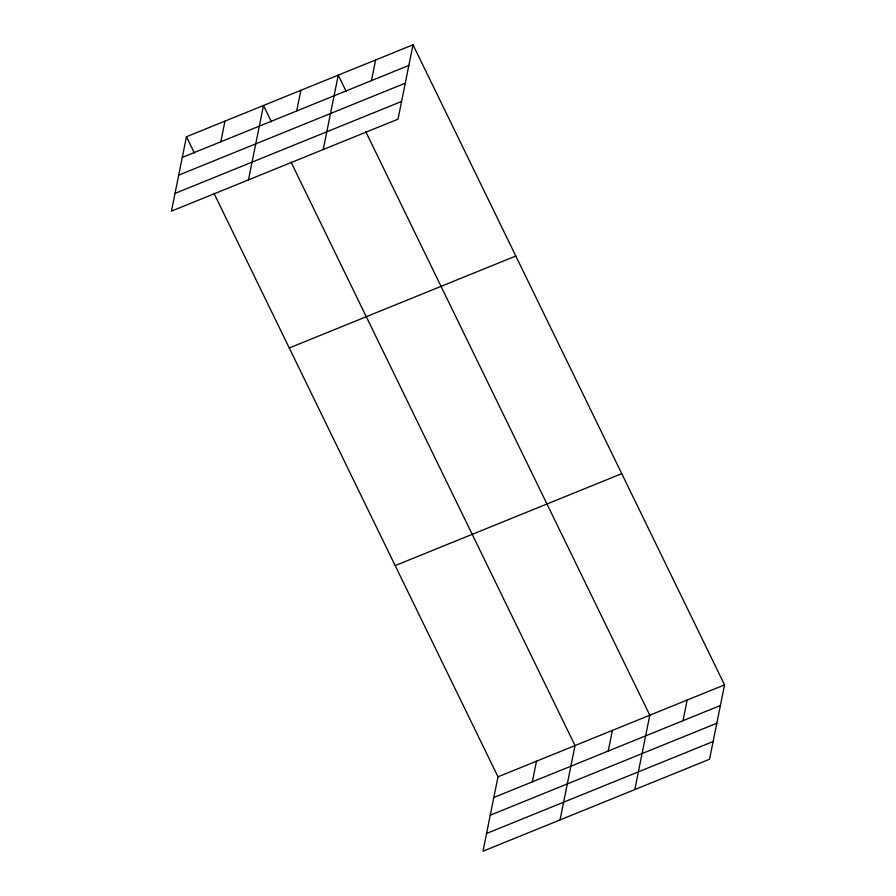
<?xml version="1.0" encoding="UTF-8"?>
<svg xmlns="http://www.w3.org/2000/svg" width="896" height="896" viewBox="0 0 896 896"><rect width="100%" height="100%" fill="white"/><g stroke="black" fill="none" stroke-linecap="round" stroke-linejoin="round"><path stroke-width="1.34" d="M186.446 136.752L171.45 211.131L398.003 119.179L413 44.8L186.446 136.752L194.41 153.093M220.797 141.77L224.963 121.117M248.483 179.861L263.48 105.493L271.432 121.834M296.688 110.958L300.854 90.317M323.243 149.52L338.24 75.141L346.192 91.493M371.459 80.618L375.614 59.976M213.987 193.334L497.997 776.821L483 851.2L709.554 759.248L724.55 684.869L413 44.8M532.347 781.838L536.514 761.197M560.034 819.941L575.03 745.562L291.01 162.064M608.238 751.038L612.405 730.386M634.794 789.589L649.79 715.221L365.781 131.723M682.998 720.698L687.165 700.045M182.291 157.405L408.834 65.453M178.707 175.134L405.261 83.182M175.022 193.402L401.576 101.45M289.262 347.973L515.805 256.021M395.192 565.6L621.734 473.648M497.997 776.821L724.55 684.869M493.83 797.474L720.384 705.522M490.258 815.203L716.811 723.251M486.573 833.47L713.126 741.518"/></g></svg>
